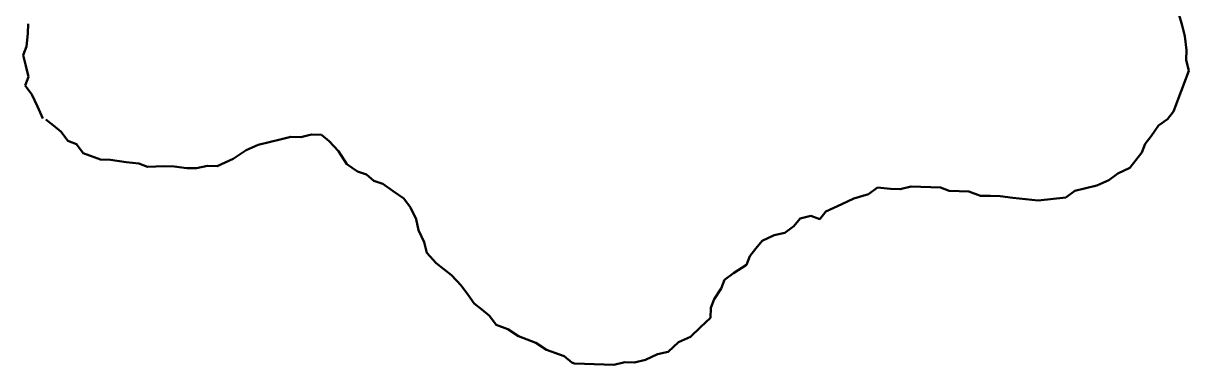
# Model space of a CAD drawing. Header units: inches. Extents: x 33469 to 138684, y -86444 to -29699.
# Drawn here: x 77619.92 to 77646.18, y -40752.24 to -40744.54 of the extents above; entities that cross this region are included whole.
import ezdxf

# ---------------------------------------------------------------- set-up
doc = ezdxf.new("R2010")
doc.units = ezdxf.units.IN
doc.header["$MEASUREMENT"] = 0
doc.layers.add('-DWG_ANA', color=7, linetype='Continuous', lineweight=50)
doc.layers.add('TEFRIS', color=251, linetype='Continuous', lineweight=5)

# ---------------------------------------------------------------- blocks, each defined once
blk = doc.blocks.new('B6')
at = {"layer": 'TEFRIS', "lineweight": -2, "extrusion": (0, 0, -1)}
for p, q in [((7908.401, 1408.605), (7908.156, 1408.547)), ((7908.623, 1408.599), (7908.401, 1408.605)), ((7908.868, 1408.657), (7908.623, 1408.599)), ((7909.089, 1408.65), (7908.868, 1408.657)), ((7909.31, 1408.644), (7909.089, 1408.65)), ((7909.531, 1408.637), (7909.31, 1408.644)), ((7909.752, 1408.63), (7909.531, 1408.637)), ((7909.818, 1408.606), (7909.752, 1408.63)), ((7909.99, 1408.467), (7909.818, 1408.606)), ((7907.642, 1408.364), (7907.414, 1408.15)), ((7907.887, 1408.422), (7907.642, 1408.364)), ((7908.156, 1408.547), (7907.887, 1408.422)), ((7910.384, 1408.322), (7909.99, 1408.467)), ((7910.623, 1408.16), (7910.384, 1408.322)), ((7907.414, 1408.15), (7907.144, 1408.025)), ((7911.016, 1408.015), (7910.623, 1408.16)), ((7906.917, 1407.811), (7906.689, 1407.597)), ((7907.144, 1408.025), (7906.917, 1407.811)), ((7911.255, 1407.853), (7911.016, 1408.015)), ((7911.517, 1407.756), (7911.255, 1407.853)), ((7906.689, 1407.597), (7906.682, 1407.376)), ((7911.666, 1407.553), (7911.517, 1407.756)), ((7911.839, 1407.415), (7911.666, 1407.553)), ((7906.682, 1407.376), (7906.609, 1407.179)), ((7912.012, 1407.276), (7911.839, 1407.415)), ((7912.16, 1407.073), (7912.012, 1407.276)), ((7906.609, 1407.179), (7906.447, 1406.941)), ((7912.309, 1406.869), (7912.16, 1407.073)), ((7906.375, 1406.744), (7906.171, 1406.596)), ((7906.447, 1406.941), (7906.375, 1406.744)), ((7912.523, 1406.641), (7912.309, 1406.869)), ((7906.171, 1406.596), (7905.877, 1406.406)), ((7912.696, 1406.503), (7912.523, 1406.641)), ((7912.869, 1406.365), (7912.696, 1406.503)), ((7905.805, 1406.209), (7905.667, 1406.036)), ((7905.877, 1406.406), (7905.805, 1406.209)), ((7913.083, 1406.137), (7912.869, 1406.365)), ((7905.667, 1406.036), (7905.529, 1405.864)), ((7913.142, 1405.892), (7913.083, 1406.137)), ((7905.014, 1405.681), (7904.811, 1405.532)), ((7905.259, 1405.739), (7905.014, 1405.681)), ((7905.529, 1405.864), (7905.259, 1405.739)), ((7913.266, 1405.623), (7913.142, 1405.892)), ((7904.811, 1405.532), (7904.672, 1405.36)), ((7913.325, 1405.378), (7913.266, 1405.623)), ((7904.092, 1405.201), (7903.733, 1405.035)), ((7904.23, 1405.373), (7904.092, 1405.201)), ((7904.427, 1405.301), (7904.23, 1405.373)), ((7904.672, 1405.36), (7904.427, 1405.301)), ((7913.449, 1405.108), (7913.325, 1405.378)), ((7899.305, 1404.952), (7898.683, 1404.883)), ((7899.592, 1404.921), (7899.305, 1404.952)), ((7899.878, 1404.89), (7899.592, 1404.921)), ((7900.165, 1404.858), (7899.878, 1404.89)), ((7903.464, 1404.911), (7903.129, 1404.81)), ((7903.733, 1405.035), (7903.464, 1404.911)), ((7913.598, 1404.905), (7913.449, 1405.108)), ((7913.836, 1404.742), (7913.598, 1404.905)), ((7898.234, 1404.675), (7897.989, 1404.617)), ((7898.48, 1404.734), (7898.234, 1404.675)), ((7898.683, 1404.883), (7898.48, 1404.734)), ((7900.386, 1404.852), (7900.165, 1404.858)), ((7900.607, 1404.845), (7900.386, 1404.852)), ((7900.87, 1404.748), (7900.607, 1404.845)), ((7901.091, 1404.741), (7900.87, 1404.748)), ((7901.312, 1404.734), (7901.091, 1404.741)), ((7901.509, 1404.662), (7901.312, 1404.734)), ((7901.73, 1404.655), (7901.509, 1404.662)), ((7901.951, 1404.648), (7901.73, 1404.655)), ((7902.172, 1404.641), (7901.951, 1404.648)), ((7902.417, 1404.7), (7902.172, 1404.641)), ((7902.638, 1404.693), (7902.417, 1404.7)), ((7902.925, 1404.662), (7902.638, 1404.693)), ((7903.129, 1404.81), (7902.925, 1404.662)), ((7914.075, 1404.58), (7913.836, 1404.742)), ((7897.72, 1404.492), (7897.516, 1404.344)), ((7897.989, 1404.617), (7897.72, 1404.492)), ((7914.272, 1404.508), (7914.075, 1404.58)), ((7914.444, 1404.37), (7914.272, 1404.508)), ((7914.641, 1404.297), (7914.444, 1404.37)), ((7897.247, 1404.219), (7897.109, 1404.047)), ((7897.516, 1404.344), (7897.247, 1404.219)), ((7914.88, 1404.135), (7914.641, 1404.297)), ((7915.07, 1403.841), (7914.88, 1404.135)), ((7917.802, 1404.176), (7917.443, 1404.011)), ((7918.023, 1404.17), (7917.802, 1404.176)), ((7918.268, 1404.228), (7918.023, 1404.17)), ((7918.489, 1404.221), (7918.268, 1404.228)), ((7918.776, 1404.19), (7918.489, 1404.221)), ((7918.997, 1404.183), (7918.776, 1404.19)), ((7919.374, 1404.194), (7918.997, 1404.183)), ((7919.57, 1404.121), (7919.374, 1404.194)), ((7919.857, 1404.09), (7919.57, 1404.121)), ((7896.97, 1403.874), (7896.898, 1403.677)), ((7897.109, 1404.047), (7896.97, 1403.874)), ((7915.284, 1403.613), (7915.07, 1403.841)), ((7917.443, 1404.011), (7917.149, 1403.821)), ((7920.209, 1404.035), (7919.857, 1404.09)), ((7920.431, 1404.028), (7920.209, 1404.035)), ((7920.824, 1403.883), (7920.431, 1404.028)), ((7920.973, 1403.68), (7920.824, 1403.883)), ((7896.898, 1403.677), (7896.76, 1403.505)), ((7915.457, 1403.475), (7915.284, 1403.613)), ((7916.389, 1403.579), (7916.144, 1403.52)), ((7916.88, 1403.696), (7916.389, 1403.579)), ((7917.149, 1403.821), (7916.88, 1403.696)), ((7921.17, 1403.607), (7920.973, 1403.68)), ((7921.319, 1403.403), (7921.17, 1403.607)), ((7896.76, 1403.505), (7896.598, 1403.266)), ((7915.678, 1403.468), (7915.457, 1403.475)), ((7915.923, 1403.527), (7915.678, 1403.468)), ((7916.144, 1403.52), (7915.923, 1403.527)), ((7921.491, 1403.265), (7921.319, 1403.403)), ((7896.394, 1403.118), (7896.256, 1402.945)), ((7896.598, 1403.266), (7896.394, 1403.118)), ((7921.664, 1403.127), (7921.491, 1403.265)), ((7921.854, 1402.834), (7921.73, 1403.103)), ((7896.256, 1402.945), (7895.918, 1402.027)), ((7921.979, 1402.564), (7921.854, 1402.834)), ((7922.127, 1402.361), (7921.979, 1402.564)), ((7922.055, 1402.164), (7922.127, 1402.361)), ((7895.918, 1402.027), (7895.977, 1401.782)), ((7922.114, 1401.919), (7922.055, 1402.164)), ((7895.977, 1401.782), (7895.97, 1401.561)), ((7922.172, 1401.674), (7922.114, 1401.919)), ((7895.97, 1401.561), (7896.004, 1401.25)), ((7922.069, 1401.19), (7922.1, 1401.477)), ((7922.1, 1401.477), (7922.172, 1401.674)), ((7896.004, 1401.25), (7896.063, 1401.005)), ((7896.063, 1401.005), (7896.164, 1400.67)), ((7922.062, 1400.969), (7922.069, 1401.19))]:
    blk.add_line(p, q, dxfattribs=at)

msp = doc.modelspace()

# ---------------------------------------------------------------- block references
at = {"layer": '-DWG_ANA', "color": 0, "rotation": 180}
msp.add_blockref('B6', (85542.096, -39343.578, 0), dxfattribs=at)

doc.saveas('drawing.dxf')
